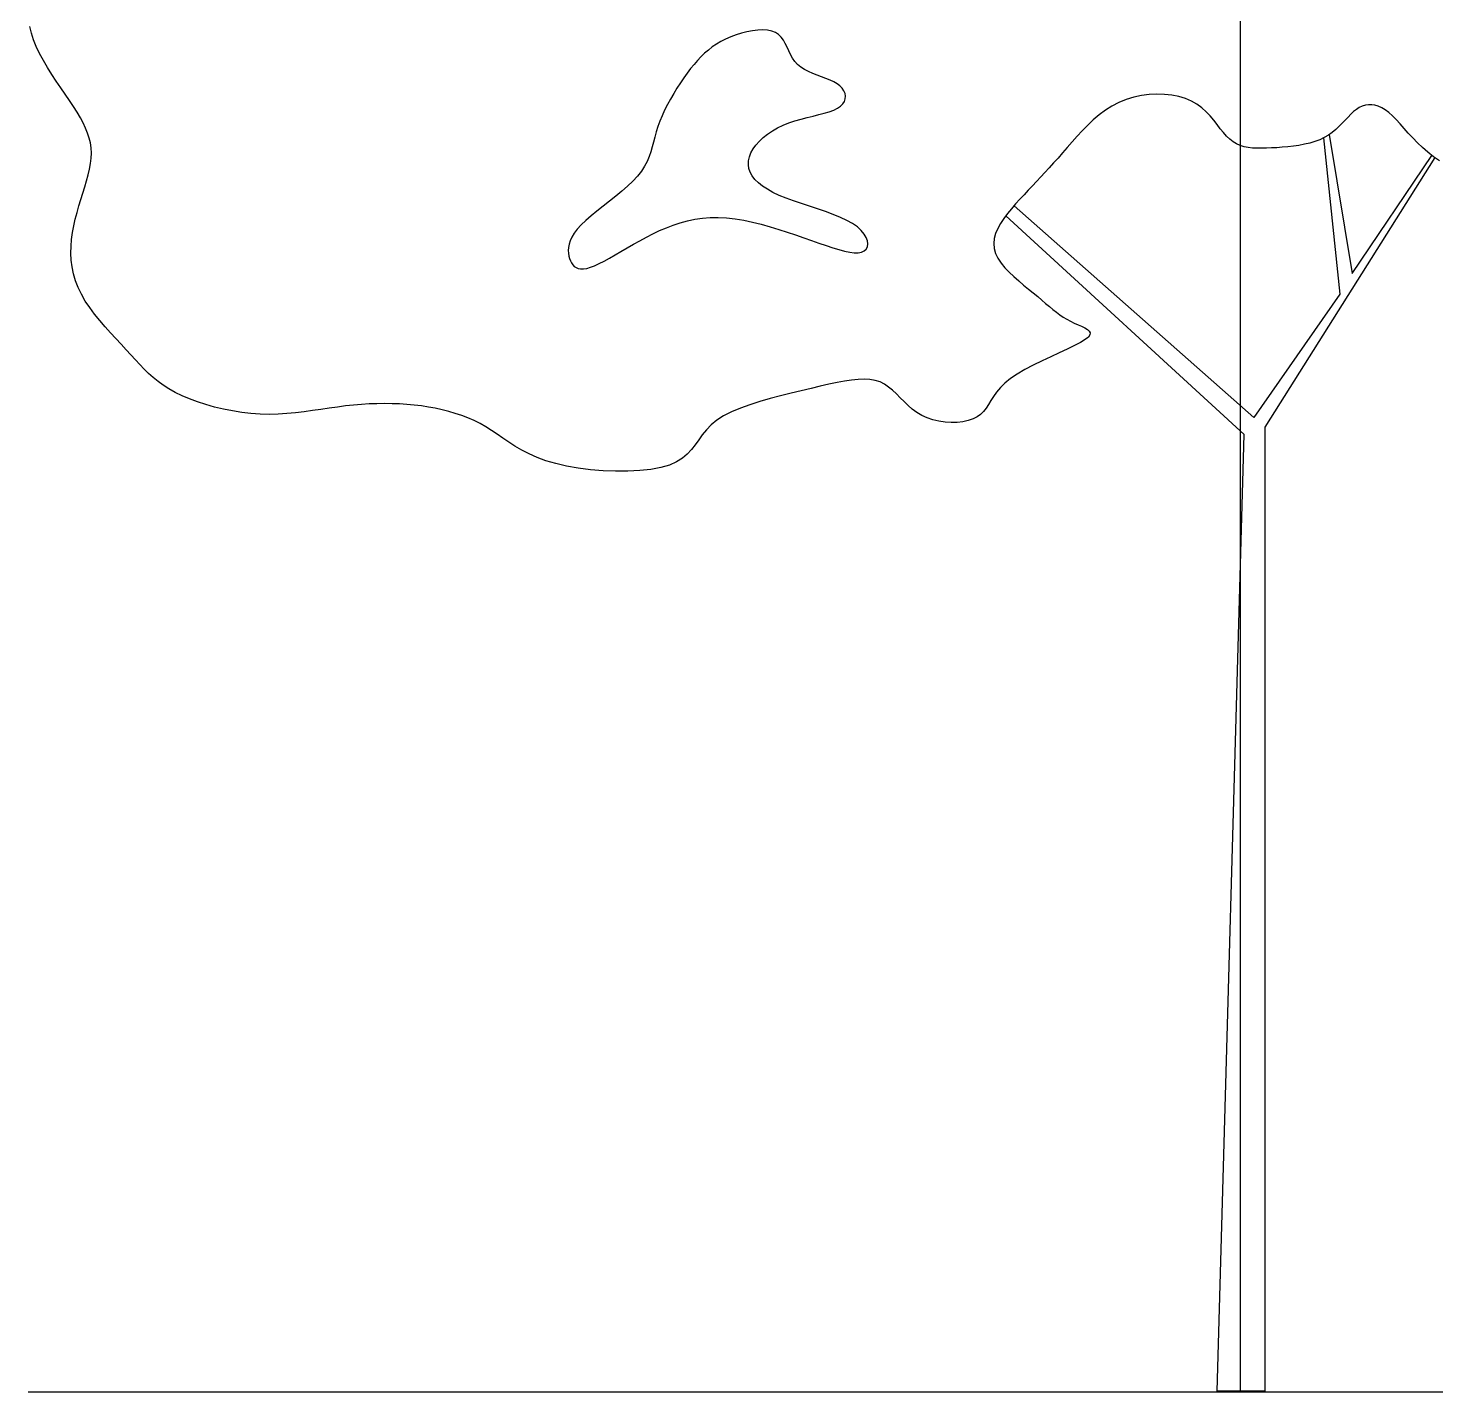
# Model space of a CAD drawing. Extents: x -2401 to 2401, y 0 to 4503.
# Drawn here: x -2401 to 387, y 0 to 2702 of the extents above; entities that cross this region are included whole.
import ezdxf

# ---------------------------------------------------------------- set-up
doc = ezdxf.new("R2010")
doc.units = 0
doc.layers.get('0').update_dxf_attribs({"linetype": 'CONTINUOUS'})

msp = doc.modelspace()

# ---------------------------------------------------------------- linework, layer by layer
at = {"linetype": 'CONTINUOUS'}
for p, q in [((0, 0), (0, 4503.37)), ((-2394.68, 2692.07), (-2397.67, 2705.19)), ((-2390.46, 2678.69), (-2394.68, 2692.07)), ((-2384.98, 2665.11), (-2390.46, 2678.69)), ((-1019.55, 2679.94), (-1028.95, 2675.16)), ((-1009.51, 2684.36), (-1019.55, 2679.94)), ((-999, 2688.34), (-1009.51, 2684.36)), ((-988.2, 2691.78), (-999, 2688.34)), ((-977.3, 2694.6), (-988.2, 2691.78)), ((-966.51, 2696.71), (-977.3, 2694.6)), ((-956.02, 2698), (-966.51, 2696.71)), ((-946.02, 2698.39), (-956.02, 2698)), ((-936.7, 2697.8), (-946.02, 2698.39)), ((-928.27, 2696.11), (-936.7, 2697.8)), ((-920.9, 2693.25), (-928.27, 2696.11)), ((-914.74, 2689.17), (-920.9, 2693.25)), ((-909.61, 2684.03), (-914.74, 2689.17)), ((-905.27, 2678.04), (-909.61, 2684.03)), ((-901.5, 2671.41), (-905.27, 2678.04)), ((-2378.42, 2651.4), (-2384.98, 2665.11)), ((-2370.98, 2637.63), (-2378.42, 2651.4)), ((-1061.31, 2652.09), (-1068.47, 2645.23)), ((-1053.85, 2658.49), (-1061.31, 2652.09)), ((-1046.03, 2664.46), (-1053.85, 2658.49)), ((-1037.75, 2670.01), (-1046.03, 2664.46)), ((-1028.95, 2675.16), (-1037.75, 2670.01)), ((-898.04, 2664.34), (-901.5, 2671.41)), ((-894.66, 2657.05), (-898.04, 2664.34)), ((-891.12, 2649.74), (-894.66, 2657.05)), ((-887.2, 2642.62), (-891.12, 2649.74)), ((-2362.85, 2623.89), (-2370.98, 2637.63)), ((-2354.25, 2610.26), (-2362.85, 2623.89)), ((-1088.92, 2621.66), (-1095.65, 2612.73)), ((-1082.2, 2630.04), (-1088.92, 2621.66)), ((-1075.41, 2637.89), (-1082.2, 2630.04)), ((-1068.47, 2645.23), (-1075.41, 2637.89)), ((-882.64, 2635.9), (-887.2, 2642.62)), ((-877.21, 2629.8), (-882.64, 2635.9)), ((-870.76, 2624.46), (-877.21, 2629.8)), ((-863.41, 2619.8), (-870.76, 2624.46)), ((-2345.38, 2596.81), (-2354.25, 2610.26)), ((-2336.45, 2583.64), (-2345.38, 2596.81)), ((-1109.23, 2593.28), (-1115.94, 2582.91)), ((-1102.44, 2603.25), (-1109.23, 2593.28)), ((-1095.65, 2612.73), (-1102.44, 2603.25)), ((-855.4, 2615.7), (-863.41, 2619.8)), ((-846.93, 2612.03), (-855.4, 2615.7)), ((-838.22, 2608.65), (-846.93, 2612.03)), ((-829.49, 2605.43), (-838.22, 2608.65)), ((-820.96, 2602.25), (-829.49, 2605.43)), ((-812.84, 2598.97), (-820.96, 2602.25)), ((-805.35, 2595.46), (-812.84, 2598.97)), ((-798.71, 2591.59), (-805.35, 2595.46)), ((-2327.65, 2570.81), (-2336.45, 2583.64)), ((-2319.2, 2558.42), (-2327.65, 2570.81)), ((-1122.49, 2572.24), (-1128.81, 2561.35)), ((-1115.94, 2582.91), (-1122.49, 2572.24)), ((-793.11, 2587.27), (-798.71, 2591.59)), ((-788.61, 2582.56), (-793.11, 2587.27)), ((-785.27, 2577.56), (-788.61, 2582.56)), ((-783.13, 2572.38), (-785.27, 2577.56)), ((-782.24, 2567.11), (-783.13, 2572.38)), ((-782.64, 2561.87), (-782.24, 2567.11)), ((-196.12, 2568.02), (-211.39, 2564.73)), ((-180.71, 2570.06), (-196.12, 2568.02)), ((-165.36, 2570.87), (-180.71, 2570.06)), ((-150.28, 2570.47), (-165.36, 2570.87)), ((-135.68, 2568.87), (-150.28, 2570.47)), ((-121.76, 2566.09), (-135.68, 2568.87)), ((-108.72, 2562.14), (-121.76, 2566.09)), ((-2311.3, 2546.54), (-2319.2, 2558.42)), ((-2304.13, 2535.22), (-2311.3, 2546.54)), ((-1140.41, 2539.25), (-1145.53, 2528.22)), ((-1134.81, 2550.32), (-1140.41, 2539.25)), ((-1128.81, 2561.35), (-1134.81, 2550.32)), ((-814.29, 2536.26), (-805.51, 2539.5)), ((-805.51, 2539.5), (-798.03, 2543.15)), ((-798.03, 2543.15), (-792.02, 2547.29)), ((-792.02, 2547.29), (-787.48, 2551.85)), ((-787.48, 2551.85), (-784.37, 2556.75)), ((-784.37, 2556.75), (-782.64, 2561.87)), ((-267.31, 2539.06), (-279.62, 2529.91)), ((-254.35, 2547.26), (-267.31, 2539.06)), ((-240.69, 2554.35), (-254.35, 2547.26)), ((-226.32, 2560.18), (-240.69, 2554.35)), ((-211.39, 2564.73), (-226.32, 2560.18)), ((-96.78, 2557.05), (-108.72, 2562.14)), ((-86.06, 2550.86), (-96.78, 2557.05)), ((-76.48, 2543.76), (-86.06, 2550.86)), ((-67.87, 2535.98), (-76.48, 2543.76)), ((229.82, 2540.82), (224.24, 2536.38)), ((235.54, 2544.47), (229.82, 2540.82)), ((241.43, 2547.26), (235.54, 2544.47)), ((247.48, 2549.18), (241.43, 2547.26)), ((253.68, 2550.16), (247.48, 2549.18)), ((260.04, 2550.18), (253.68, 2550.16)), ((266.54, 2549.2), (260.04, 2550.18)), ((273.2, 2547.19), (266.54, 2549.2)), ((279.99, 2544.09), (273.2, 2547.19)), ((286.92, 2539.88), (279.99, 2544.09)), ((293.99, 2534.52), (286.92, 2539.88)), ((-2297.72, 2524.4), (-2304.13, 2535.22)), ((-2292.11, 2513.98), (-2297.72, 2524.4)), ((-2287.3, 2503.86), (-2292.11, 2513.98)), ((-1150.1, 2517.32), (-1154.03, 2506.64)), ((-1145.53, 2528.22), (-1150.1, 2517.32)), ((-916.83, 2504.45), (-905.89, 2509.72)), ((-905.89, 2509.72), (-894.35, 2514.28)), ((-894.35, 2514.28), (-882.41, 2518.24)), ((-882.41, 2518.24), (-870.29, 2521.71)), ((-870.29, 2521.71), (-858.19, 2524.82)), ((-858.19, 2524.82), (-846.32, 2527.71)), ((-846.32, 2527.71), (-834.91, 2530.5)), ((-834.91, 2530.5), (-824.16, 2533.3)), ((-824.16, 2533.3), (-814.29, 2536.26)), ((-302.51, 2509.54), (-313.19, 2498.66)), ((-291.34, 2520.02), (-302.51, 2509.54)), ((-279.62, 2529.91), (-291.34, 2520.02)), ((-60.08, 2527.75), (-67.87, 2535.98)), ((-52.93, 2519.29), (-60.08, 2527.75)), ((-46.26, 2510.83), (-52.93, 2519.29)), ((-39.92, 2502.6), (-46.26, 2510.83)), ((201.75, 2513.53), (195.61, 2507.31)), ((207.59, 2519.7), (201.75, 2513.53)), ((213.22, 2525.67), (207.59, 2519.7)), ((218.74, 2531.28), (213.22, 2525.67)), ((224.24, 2536.38), (218.74, 2531.28)), ((301.2, 2528.01), (293.99, 2534.52)), ((308.6, 2520.5), (301.2, 2528.01)), ((316.27, 2512.18), (308.6, 2520.5)), ((324.25, 2503.23), (316.27, 2512.18)), ((-2283.31, 2493.95), (-2287.3, 2503.86)), ((-2280.15, 2484.14), (-2283.31, 2493.95)), ((-2277.85, 2474.35), (-2280.15, 2484.14)), ((-1160.08, 2486.11), (-1162.63, 2476.19)), ((-1157.29, 2496.25), (-1160.08, 2486.11)), ((-1154.03, 2506.64), (-1157.29, 2496.25)), ((-952.82, 2477.82), (-945.15, 2485.13)), ((-945.15, 2485.13), (-936.54, 2492.07)), ((-936.54, 2492.07), (-927.08, 2498.54)), ((-927.08, 2498.54), (-916.83, 2504.45)), ((-323.43, 2487.56), (-333.28, 2476.42)), ((-313.19, 2498.66), (-323.43, 2487.56)), ((-33.74, 2494.82), (-39.92, 2502.6)), ((-27.56, 2487.73), (-33.74, 2494.82)), ((-21.22, 2481.53), (-27.56, 2487.73)), ((-14.58, 2476.42), (-21.22, 2481.53)), ((166.2, 2484.93), (157.2, 2480.69)), ((164.64, 2484.2), (196.74, 2174.55)), ((174.47, 2489.85), (166.2, 2484.93)), ((182.06, 2495.31), (174.47, 2489.85)), ((176, 2490.95), (221.63, 2216.02)), ((189.08, 2501.19), (182.06, 2495.31)), ((195.61, 2507.31), (189.08, 2501.19)), ((332.62, 2493.86), (324.25, 2503.23)), ((341.43, 2484.24), (332.62, 2493.86)), ((350.75, 2474.58), (341.43, 2484.24)), ((-2276.42, 2464.46), (-2277.85, 2474.35)), ((-2275.87, 2454.4), (-2276.42, 2464.46)), ((-2276.22, 2444.05), (-2275.87, 2454.4)), ((-1167.98, 2456.8), (-1171.26, 2447.23)), ((-1165.19, 2466.43), (-1167.98, 2456.8)), ((-1162.63, 2476.19), (-1165.19, 2466.43)), ((-972.42, 2446.6), (-969.35, 2454.52)), ((-969.35, 2454.52), (-965, 2462.42)), ((-965, 2462.42), (-959.46, 2470.22)), ((-959.46, 2470.22), (-952.82, 2477.82)), ((-352.04, 2454.74), (-361.05, 2444.51)), ((-342.8, 2465.42), (-352.04, 2454.74)), ((-333.28, 2476.42), (-342.8, 2465.42)), ((-7.6, 2472.34), (-14.58, 2476.42)), ((-0.28, 2469.18), (-7.6, 2472.34)), ((7.4, 2466.84), (-0.28, 2469.18)), ((15.44, 2465.23), (7.4, 2466.84)), ((23.87, 2464.24), (15.44, 2465.23)), ((32.69, 2463.76), (23.87, 2464.24)), ((41.92, 2463.7), (32.69, 2463.76)), ((51.55, 2463.95), (41.92, 2463.7)), ((61.61, 2464.4), (51.55, 2463.95)), ((72.09, 2464.99), (61.61, 2464.4)), ((82.88, 2465.74), (72.09, 2464.99)), ((93.87, 2466.72), (82.88, 2465.74)), ((104.94, 2467.98), (93.87, 2466.72)), ((115.96, 2469.59), (104.94, 2467.98)), ((126.82, 2471.61), (115.96, 2469.59)), ((137.39, 2474.09), (126.82, 2471.61)), ((147.56, 2477.1), (137.39, 2474.09)), ((157.2, 2480.69), (147.56, 2477.1)), ((360.65, 2465.05), (350.75, 2474.58)), ((371.19, 2455.85), (360.65, 2465.05)), ((382.42, 2447.16), (371.19, 2455.85)), ((-2279.5, 2422.29), (-2277.47, 2433.35)), ((-2277.47, 2433.35), (-2276.22, 2444.05)), ((-1180.21, 2428.12), (-1186.37, 2418.49)), ((-1175.25, 2437.69), (-1180.21, 2428.12)), ((-1171.26, 2447.23), (-1175.25, 2437.69)), ((-974.46, 2431.06), (-974.15, 2438.76)), ((-973.34, 2423.54), (-974.46, 2431.06)), ((-974.15, 2438.76), (-972.42, 2446.6)), ((-369.87, 2434.7), (-378.52, 2425.25)), ((-361.05, 2444.51), (-369.87, 2434.7)), ((385.13, 2445.35), (48.28, 1911.33)), ((221.63, 2216.02), (379.3, 2449.57)), ((394.39, 2439.14), (382.42, 2447.16)), ((-2288.93, 2387.19), (-2285.36, 2399.19)), ((-2285.36, 2399.19), (-2282.17, 2410.9)), ((-2282.17, 2410.9), (-2279.5, 2422.29)), ((-1203.15, 2398.84), (-1213.67, 2388.84)), ((-1193.97, 2408.74), (-1203.15, 2398.84)), ((-1186.37, 2418.49), (-1193.97, 2408.74)), ((-970.79, 2416.2), (-973.34, 2423.54)), ((-966.82, 2409.04), (-970.79, 2416.2)), ((-961.44, 2402.08), (-966.82, 2409.04)), ((-954.64, 2395.33), (-961.44, 2402.08)), ((-403.77, 2398.24), (-412.05, 2389.45)), ((-395.44, 2407.09), (-403.77, 2398.24)), ((-387.03, 2416.07), (-395.44, 2407.09)), ((-378.52, 2425.25), (-387.03, 2416.07)), ((-2296.65, 2362.41), (-2292.74, 2374.93)), ((-2292.74, 2374.93), (-2288.93, 2387.19)), ((-1225.2, 2378.78), (-1237.4, 2368.74)), ((-1213.67, 2388.84), (-1225.2, 2378.78)), ((-946.43, 2388.79), (-954.64, 2395.33)), ((-936.82, 2382.47), (-946.43, 2388.79)), ((-925.81, 2376.38), (-936.82, 2382.47)), ((-913.4, 2370.53), (-925.81, 2376.38)), ((-899.65, 2364.91), (-913.4, 2370.53)), ((-428.61, 2371.74), (-436.94, 2362.67)), ((-420.32, 2380.64), (-428.61, 2371.74)), ((-412.05, 2389.45), (-420.32, 2380.64)), ((-2304.27, 2336.72), (-2300.54, 2349.67)), ((-2300.54, 2349.67), (-2296.65, 2362.41)), ((-1262.48, 2348.9), (-1274.69, 2339.23)), ((-1249.94, 2358.76), (-1262.48, 2348.9)), ((-1237.4, 2368.74), (-1249.94, 2358.76)), ((-884.84, 2359.47), (-899.65, 2364.91)), ((-869.3, 2354.15), (-884.84, 2359.47)), ((-853.37, 2348.87), (-869.3, 2354.15)), ((-837.37, 2343.58), (-853.37, 2348.87)), ((-821.63, 2338.2), (-837.37, 2343.58)), ((-453.53, 2343.91), (-461.39, 2334.26)), ((-445.31, 2353.39), (-453.53, 2343.91)), ((26.84, 1930.27), (-448.24, 2350.01)), ((-436.94, 2362.67), (-445.31, 2353.39)), ((-2310.7, 2310.3), (-2307.7, 2323.59)), ((-2307.7, 2323.59), (-2304.27, 2336.72)), ((-1296.74, 2320.64), (-1305.92, 2311.85)), ((-1286.22, 2329.79), (-1296.74, 2320.64)), ((-1274.69, 2339.23), (-1286.22, 2329.79)), ((-1123.26, 2311.71), (-1109.36, 2316.33)), ((-1109.36, 2316.33), (-1095.14, 2320.22)), ((-1095.14, 2320.22), (-1080.56, 2323.31)), ((-1080.56, 2323.31), (-1065.58, 2325.5)), ((-1065.58, 2325.5), (-1050.14, 2326.71)), ((-1050.14, 2326.71), (-1034.22, 2326.86)), ((-1034.22, 2326.86), (-1017.8, 2325.9)), ((-1017.8, 2325.9), (-1000.96, 2323.92)), ((-1000.96, 2323.92), (-983.81, 2321.05)), ((-983.81, 2321.05), (-966.47, 2317.41)), ((-966.47, 2317.41), (-949.06, 2313.13)), ((-806.49, 2332.68), (-821.63, 2338.2)), ((-792.29, 2326.95), (-806.49, 2332.68)), ((-779.34, 2320.94), (-792.29, 2326.95)), ((-767.99, 2314.58), (-779.34, 2320.94)), ((-758.5, 2307.86), (-767.99, 2314.58)), ((-475.15, 2314.6), (-480.61, 2304.67)), ((-468.67, 2324.48), (-475.15, 2314.6)), ((-461.39, 2334.26), (-468.67, 2324.48)), ((7.14, 1896.67), (-464.44, 2330.17)), ((-2315.03, 2283.35), (-2313.18, 2296.88)), ((-2313.18, 2296.88), (-2310.7, 2310.3)), ((-1324.17, 2287.88), (-1327.54, 2280.67)), ((-1319.54, 2295.47), (-1324.17, 2287.88)), ((-1313.5, 2303.46), (-1319.54, 2295.47)), ((-1305.92, 2311.85), (-1313.5, 2303.46)), ((-1189.5, 2280.64), (-1176.56, 2287.63)), ((-1176.56, 2287.63), (-1163.5, 2294.32)), ((-1163.5, 2294.32), (-1150.29, 2300.62)), ((-1150.29, 2300.62), (-1136.89, 2306.44)), ((-1136.89, 2306.44), (-1123.26, 2311.71)), ((-949.06, 2313.13), (-931.7, 2308.34)), ((-931.7, 2308.34), (-914.48, 2303.17)), ((-914.48, 2303.17), (-897.54, 2297.74)), ((-897.54, 2297.74), (-880.98, 2292.17)), ((-880.98, 2292.17), (-864.93, 2286.61)), ((-864.93, 2286.61), (-849.48, 2281.16)), ((-750.88, 2300.9), (-758.5, 2307.86)), ((-745.06, 2293.88), (-750.88, 2300.9)), ((-741, 2286.98), (-745.06, 2293.88)), ((-738.64, 2280.38), (-741, 2286.98)), ((-484.83, 2294.71), (-487.59, 2284.77)), ((-480.61, 2304.67), (-484.83, 2294.71)), ((-2316.46, 2256.07), (-2316.15, 2269.74)), ((-2316.15, 2269.74), (-2315.03, 2283.35)), ((-1331.01, 2267.42), (-1331.4, 2261.35)), ((-1331.4, 2261.35), (-1331.06, 2255.65)), ((-1329.77, 2273.86), (-1331.01, 2267.42)), ((-1327.54, 2280.67), (-1329.77, 2273.86)), ((-1238.55, 2252.53), (-1226.86, 2259.29)), ((-1226.86, 2259.29), (-1214.74, 2266.33)), ((-1214.74, 2266.33), (-1202.25, 2273.49)), ((-1202.25, 2273.49), (-1189.5, 2280.64)), ((-849.48, 2281.16), (-834.72, 2275.96)), ((-834.72, 2275.96), (-820.72, 2271.13)), ((-820.72, 2271.13), (-807.55, 2266.79)), ((-807.55, 2266.79), (-795.3, 2263.07)), ((-795.3, 2263.07), (-784.02, 2260.08)), ((-784.02, 2260.08), (-773.81, 2257.95)), ((-750.24, 2257.95), (-744.99, 2260.44)), ((-744.99, 2260.44), (-741.14, 2264.1)), ((-741.14, 2264.1), (-738.76, 2268.76)), ((-738.76, 2268.76), (-737.91, 2274.25)), ((-737.91, 2274.25), (-738.64, 2280.38)), ((-487.59, 2284.77), (-488.68, 2274.87)), ((-488.68, 2274.87), (-487.86, 2265.05)), ((-487.86, 2265.05), (-485.02, 2255.35)), ((-2315.85, 2242.37), (-2316.46, 2256.07)), ((-2314.22, 2228.68), (-2315.85, 2242.37)), ((-1331.06, 2255.65), (-1330.15, 2250.31)), ((-1330.15, 2250.31), (-1328.79, 2245.33)), ((-1328.79, 2245.33), (-1327.09, 2240.7)), ((-1327.09, 2240.7), (-1325.02, 2236.51)), ((-1325.02, 2236.51), (-1322.52, 2232.82)), ((-1322.52, 2232.82), (-1319.51, 2229.72)), ((-1287.49, 2227.92), (-1279.25, 2231.13)), ((-1279.25, 2231.13), (-1270.16, 2235.34)), ((-1270.16, 2235.34), (-1260.28, 2240.41)), ((-1260.28, 2240.41), (-1249.72, 2246.19)), ((-1249.72, 2246.19), (-1238.55, 2252.53)), ((-773.81, 2257.95), (-764.72, 2256.8)), ((-764.72, 2256.8), (-756.84, 2256.76)), ((-756.84, 2256.76), (-750.24, 2257.95)), ((-485.02, 2255.35), (-480.34, 2245.8)), ((-480.34, 2245.8), (-474.1, 2236.4)), ((-474.1, 2236.4), (-466.58, 2227.2)), ((-2311.48, 2215.01), (-2314.22, 2228.68)), ((-2307.54, 2201.4), (-2311.48, 2215.01)), ((-1319.51, 2229.72), (-1315.95, 2227.29)), ((-1315.95, 2227.29), (-1311.76, 2225.6)), ((-1311.76, 2225.6), (-1306.89, 2224.74)), ((-1306.89, 2224.74), (-1301.26, 2224.79)), ((-1301.26, 2224.79), (-1294.82, 2225.82)), ((-1294.82, 2225.82), (-1287.49, 2227.92)), ((-466.58, 2227.2), (-458.06, 2218.21)), ((-458.06, 2218.21), (-448.82, 2209.45)), ((-448.82, 2209.45), (-439.14, 2200.95)), ((-2302.29, 2187.86), (-2307.54, 2201.4)), ((-2295.68, 2174.44), (-2302.29, 2187.86)), ((-439.14, 2200.95), (-429.3, 2192.73)), ((-429.3, 2192.73), (-419.57, 2184.81)), ((-419.57, 2184.81), (-410.24, 2177.22)), ((-410.24, 2177.22), (-401.53, 2169.98)), ((-2287.88, 2161.16), (-2295.68, 2174.44)), ((-2279.09, 2148.06), (-2287.88, 2161.16)), ((-2269.51, 2135.18), (-2279.09, 2148.06)), ((-401.53, 2169.98), (-393.38, 2163.09)), ((-393.38, 2163.09), (-385.71, 2156.56)), ((-385.71, 2156.56), (-378.4, 2150.39)), ((-378.4, 2150.39), (-371.36, 2144.58)), ((196.74, 2174.55), (26.84, 1930.27)), ((-2259.34, 2122.57), (-2269.51, 2135.18)), ((-2248.8, 2110.25), (-2259.34, 2122.57)), ((-371.36, 2144.58), (-364.49, 2139.14)), ((-364.49, 2139.14), (-357.68, 2134.07)), ((-357.68, 2134.07), (-350.83, 2129.37)), ((-350.83, 2129.37), (-343.84, 2125.05)), ((-343.84, 2125.05), (-336.6, 2121.11)), ((-336.6, 2121.11), (-329.11, 2117.54)), ((-2238.09, 2098.26), (-2248.8, 2110.25)), ((-2227.4, 2086.64), (-2238.09, 2098.26)), ((-329.11, 2117.54), (-321.63, 2114.24)), ((-321.63, 2114.24), (-314.56, 2111.11)), ((-314.56, 2111.11), (-308.25, 2108.03)), ((-308.25, 2108.03), (-303.07, 2104.9)), ((-303.07, 2104.9), (-299.41, 2101.62)), ((-298.09, 2094.14), (-301.17, 2089.73)), ((-299.41, 2101.62), (-297.62, 2098.07)), ((-297.62, 2098.07), (-298.09, 2094.14)), ((-2216.96, 2075.44), (-2227.4, 2086.64)), ((-2206.96, 2064.68), (-2216.96, 2075.44)), ((-2197.54, 2054.4), (-2206.96, 2064.68)), ((-342.82, 2065.88), (-358.69, 2058.5)), ((-328.57, 2072.75), (-342.82, 2065.88)), ((-316.52, 2079.06), (-328.57, 2072.75)), ((-307.24, 2084.73), (-316.52, 2079.06)), ((-301.17, 2089.73), (-307.24, 2084.73)), ((-2188.57, 2044.58), (-2197.54, 2054.4)), ((-2179.86, 2035.21), (-2188.57, 2044.58)), ((-392.96, 2042.52), (-410.19, 2034.04)), ((-375.6, 2050.69), (-392.96, 2042.52)), ((-358.69, 2058.5), (-375.6, 2050.69)), ((-2171.21, 2026.26), (-2179.86, 2035.21)), ((-2162.44, 2017.7), (-2171.21, 2026.26)), ((-2153.34, 2009.53), (-2162.44, 2017.7)), ((-2143.72, 2001.71), (-2153.34, 2009.53)), ((-441.96, 2016.46), (-455.34, 2007.48)), ((-426.72, 2025.33), (-441.96, 2016.46)), ((-410.19, 2034.04), (-426.72, 2025.33)), ((-2133.39, 1994.22), (-2143.72, 2001.71)), ((-2122.16, 1987.05), (-2133.39, 1994.22)), ((-2109.82, 1980.17), (-2122.16, 1987.05)), ((-2096.24, 1973.57), (-2109.82, 1980.17)), ((-869.8, 1983.45), (-889.99, 1978.65)), ((-850.42, 1987.98), (-869.8, 1983.45)), ((-832.15, 1992.24), (-850.42, 1987.98)), ((-815.02, 1996.16), (-832.15, 1992.24)), ((-798.99, 1999.6), (-815.02, 1996.16)), ((-784.01, 2002.47), (-798.99, 1999.6)), ((-770.03, 2004.63), (-784.01, 2002.47)), ((-757.03, 2005.98), (-770.03, 2004.63)), ((-744.95, 2006.39), (-757.03, 2005.98)), ((-733.75, 2005.75), (-744.95, 2006.39)), ((-723.39, 2003.94), (-733.75, 2005.75)), ((-713.83, 2000.85), (-723.39, 2003.94)), ((-705.01, 1996.41), (-713.83, 2000.85)), ((-696.76, 1990.82), (-705.01, 1996.41)), ((-688.93, 1984.33), (-696.76, 1990.82)), ((-681.34, 1977.17), (-688.93, 1984.33)), ((-482.84, 1980.75), (-488.95, 1972.22)), ((-475.46, 1989.54), (-482.84, 1980.75)), ((-466.43, 1998.48), (-475.46, 1989.54)), ((-455.34, 2007.48), (-466.43, 1998.48)), ((-2081.53, 1967.31), (-2096.24, 1973.57)), ((-2065.84, 1961.45), (-2081.53, 1967.31)), ((-2049.32, 1956.05), (-2065.84, 1961.45)), ((-2032.13, 1951.18), (-2049.32, 1956.05)), ((-1772.52, 1953.2), (-1788.52, 1951.15)), ((-1756.68, 1954.9), (-1772.52, 1953.2)), ((-1741, 1956.22), (-1756.68, 1954.9)), ((-1725.51, 1957.16), (-1741, 1956.22)), ((-1710.19, 1957.73), (-1725.51, 1957.16)), ((-1695.05, 1957.92), (-1710.19, 1957.73)), ((-1680.1, 1957.73), (-1695.05, 1957.92)), ((-1665.35, 1957.16), (-1680.1, 1957.73)), ((-1650.79, 1956.22), (-1665.35, 1957.16)), ((-1636.44, 1954.9), (-1650.79, 1956.22)), ((-1622.3, 1953.2), (-1636.44, 1954.9)), ((-1608.38, 1951.12), (-1622.3, 1953.2)), ((-971.62, 1955.82), (-990.42, 1948.99)), ((-951.82, 1962.16), (-971.62, 1955.82)), ((-931.37, 1968.05), (-951.82, 1962.16)), ((-910.64, 1973.54), (-931.37, 1968.05)), ((-889.99, 1978.65), (-910.64, 1973.54)), ((-673.81, 1969.61), (-681.34, 1977.17)), ((-666.17, 1961.88), (-673.81, 1969.61)), ((-658.25, 1954.24), (-666.17, 1961.88)), ((-649.88, 1946.94), (-658.25, 1954.24)), ((-498.99, 1956.29), (-503.7, 1949.08)), ((-494.2, 1964.03), (-498.99, 1956.29)), ((-488.95, 1972.22), (-494.2, 1964.03)), ((-2014.42, 1946.9), (-2032.13, 1951.18)), ((-1996.37, 1943.28), (-2014.42, 1946.9)), ((-1978.11, 1940.38), (-1996.37, 1943.28)), ((-1959.81, 1938.28), (-1978.11, 1940.38)), ((-1941.62, 1937.02), (-1959.81, 1938.28)), ((-1923.67, 1936.65), (-1941.62, 1937.02)), ((-1905.98, 1937.06), (-1923.67, 1936.65)), ((-1888.54, 1938.13), (-1905.98, 1937.06)), ((-1871.34, 1939.74), (-1888.54, 1938.13)), ((-1854.37, 1941.74), (-1871.34, 1939.74)), ((-1837.61, 1944.01), (-1854.37, 1941.74)), ((-1821.05, 1946.42), (-1837.61, 1944.01)), ((-1804.7, 1948.84), (-1821.05, 1946.42)), ((-1788.52, 1951.15), (-1804.7, 1948.84)), ((-1594.69, 1948.64), (-1608.38, 1951.12)), ((-1581.23, 1945.74), (-1594.69, 1948.64)), ((-1568.02, 1942.4), (-1581.23, 1945.74)), ((-1555.07, 1938.59), (-1568.02, 1942.4)), ((-1542.39, 1934.3), (-1555.07, 1938.59)), ((-1529.99, 1929.5), (-1542.39, 1934.3)), ((-1517.88, 1924.17), (-1529.99, 1929.5)), ((-1506.07, 1918.3), (-1517.88, 1924.17)), ((-1037.12, 1925.1), (-1048.39, 1915.9)), ((-1023.54, 1933.67), (-1037.12, 1925.1)), ((-1007.85, 1941.62), (-1023.54, 1933.67)), ((-990.42, 1948.99), (-1007.85, 1941.62)), ((-640.88, 1940.21), (-649.88, 1946.94)), ((-631.08, 1934.32), (-640.88, 1940.21)), ((-620.38, 1929.46), (-631.08, 1934.32)), ((-608.96, 1925.67), (-620.38, 1929.46)), ((-597.06, 1922.92), (-608.96, 1925.67)), ((-539.15, 1924.31), (-549.69, 1922.07)), ((-529.61, 1927.5), (-539.15, 1924.31)), ((-521.34, 1931.62), (-529.61, 1927.5)), ((-514.48, 1936.65), (-521.34, 1931.62)), ((-508.73, 1942.5), (-514.48, 1936.65)), ((-503.7, 1949.08), (-508.73, 1942.5)), ((-1494.58, 1911.85), (-1506.07, 1918.3)), ((-1483.36, 1904.83), (-1494.58, 1911.85)), ((-1472.23, 1897.37), (-1483.36, 1904.83)), ((-1460.92, 1889.6), (-1472.23, 1897.37)), ((-1065.77, 1896.29), (-1073, 1886.29)), ((-1057.76, 1906.23), (-1065.77, 1896.29)), ((-1048.39, 1915.9), (-1057.76, 1906.23)), ((-584.94, 1921.2), (-597.06, 1922.92)), ((-572.84, 1920.5), (-584.94, 1921.2)), ((-561.01, 1920.79), (-572.84, 1920.5)), ((-549.69, 1922.07), (-561.01, 1920.79)), ((-45.76, 1.18), (7.14, 1896.67)), ((48.28, 1911.33), (48.28, 1682.44)), ((-1449.19, 1881.68), (-1460.92, 1889.6)), ((-1436.79, 1873.75), (-1449.19, 1881.68)), ((-1423.47, 1865.95), (-1436.79, 1873.75)), ((-1079.99, 1876.42), (-1087.31, 1866.88)), ((-1073, 1886.29), (-1079.99, 1876.42)), ((-1408.98, 1858.44), (-1423.47, 1865.95)), ((-1393.09, 1851.35), (-1408.98, 1858.44)), ((-1375.53, 1844.83), (-1393.09, 1851.35)), ((-1356.06, 1839.03), (-1375.53, 1844.83)), ((-1116.84, 1842.26), (-1131.06, 1836.05)), ((-1105.18, 1849.6), (-1116.84, 1842.26)), ((-1095.52, 1857.88), (-1105.18, 1849.6)), ((-1087.31, 1866.88), (-1095.52, 1857.88)), ((-1334.56, 1834.07), (-1356.06, 1839.03)), ((-1311.43, 1830.03), (-1334.56, 1834.07)), ((-1287.2, 1826.94), (-1311.43, 1830.03)), ((-1262.39, 1824.86), (-1287.2, 1826.94)), ((-1237.54, 1823.82), (-1262.39, 1824.86)), ((-1213.16, 1823.88), (-1237.54, 1823.82)), ((-1189.8, 1825.09), (-1213.16, 1823.88)), ((-1167.98, 1827.49), (-1189.8, 1825.09)), ((-1148.22, 1831.13), (-1167.98, 1827.49)), ((-1131.06, 1836.05), (-1148.22, 1831.13)), ((48.28, 1682.44), (48.28, 1.18)), ((-2401.08, 0), (2400.78, 0)), ((48.28, 1.18), (-45.76, 1.18))]:
    msp.add_line(p, q, dxfattribs=at)

doc.saveas('drawing.dxf')
